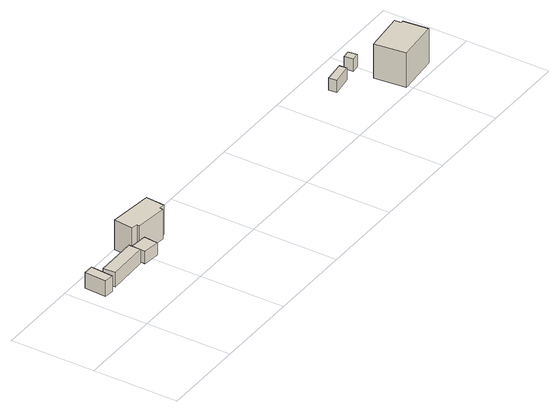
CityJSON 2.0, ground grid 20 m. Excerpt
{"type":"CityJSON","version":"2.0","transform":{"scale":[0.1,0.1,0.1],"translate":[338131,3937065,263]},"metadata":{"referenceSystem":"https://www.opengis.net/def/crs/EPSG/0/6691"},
"CityObjects":{
"building1":{"type":"Building","attributes":{"usage":"411","measuredHeight":4.3,"storeysAboveGround":1,"BuildingIDAttribute.prefecture":"14","BuildingIDAttribute.city":"14151","BuildingDetailAttribute.totalFloorArea":9.34,"BuildingDetailAttribute.buildingFootprintArea":9.34,"BuildingDetailAttribute.buildingStructureType":"601","BuildingDetailAttribute.buildingStructureOrgType":"1","BuildingDetailAttribute.orgUsage":"10","BuildingDetailAttribute.surveyYear":2015},"geometry":[{"type":"Solid","lod":"1","boundaries":[[[[0,1,2,3]],[[2,4,5,3]],[[1,6,4,2]],[[0,7,6,1]],[[3,5,7,0]],[[4,6,7,5]]]]}]},
"building2":{"type":"Building","attributes":{"usage":"411","measuredHeight":3.8,"storeysAboveGround":1,"BuildingIDAttribute.prefecture":"14","BuildingIDAttribute.city":"14151","BuildingDetailAttribute.totalFloorArea":22.56,"BuildingDetailAttribute.buildingFootprintArea":22.56,"BuildingDetailAttribute.buildingStructureType":"601","BuildingDetailAttribute.buildingStructureOrgType":"1","BuildingDetailAttribute.orgUsage":"10","BuildingDetailAttribute.surveyYear":2015},"geometry":[{"type":"Solid","lod":"1","boundaries":[[[[8,9,10,11]],[[10,12,13,11]],[[9,14,12,10]],[[8,15,14,9]],[[11,13,15,8]],[[12,14,15,13]]]]}]},
"building3":{"type":"Building","attributes":{"usage":"411","storeysAboveGround":1,"BuildingIDAttribute.prefecture":"14","BuildingIDAttribute.city":"14151","BuildingDetailAttribute.totalFloorArea":11.09,"BuildingDetailAttribute.buildingFootprintArea":11.09,"BuildingDetailAttribute.buildingStructureType":"601","BuildingDetailAttribute.buildingStructureOrgType":"1","BuildingDetailAttribute.orgUsage":"10","BuildingDetailAttribute.surveyYear":2015},"geometry":[{"type":"Solid","lod":"1","boundaries":[[[[16,17,18,19]],[[18,20,21,19]],[[17,22,20,18]],[[16,23,22,17]],[[19,21,23,16]],[[20,22,23,21]]]]}]},
"building4":{"type":"Building","attributes":{"usage":"411","measuredHeight":7.8,"storeysAboveGround":1,"BuildingIDAttribute.prefecture":"14","BuildingIDAttribute.city":"14151","BuildingDetailAttribute.totalFloorArea":44.74,"BuildingDetailAttribute.buildingFootprintArea":44.74,"BuildingDetailAttribute.buildingStructureType":"601","BuildingDetailAttribute.buildingStructureOrgType":"1","BuildingDetailAttribute.orgUsage":"10","BuildingDetailAttribute.surveyYear":2015},"geometry":[{"type":"Solid","lod":"1","boundaries":[[[[24,25,26,27,28,29,30,31]],[[30,32,33,31]],[[29,34,32,30]],[[28,35,34,29]],[[27,36,35,28]],[[26,37,36,27]],[[25,38,37,26]],[[24,39,38,25]],[[31,33,39,24]],[[32,34,35,36,37,38,39,33]]]]}]},
"building5":{"type":"Building","attributes":{"BuildingIDAttribute.prefecture":"14","BuildingIDAttribute.city":"14151","BuildingDetailAttribute.surveyYear":2015},"geometry":[{"type":"Solid","lod":"1","boundaries":[[[[40,41,42,43]],[[42,44,45,43]],[[41,46,44,42]],[[40,47,46,41]],[[43,45,47,40]],[[44,46,47,45]]]]}]},
"building6":{"type":"Building","attributes":{"BuildingIDAttribute.prefecture":"14","BuildingIDAttribute.city":"14151","BuildingDetailAttribute.surveyYear":2015},"geometry":[{"type":"Solid","lod":"1","boundaries":[[[[48,49,50,51]],[[50,52,53,51]],[[49,54,52,50]],[[48,55,54,49]],[[51,53,55,48]],[[52,54,55,53]]]]}]},
"building7":{"type":"Building","attributes":{"usage":"411","measuredHeight":9.3,"storeysAboveGround":2,"BuildingIDAttribute.prefecture":"14","BuildingIDAttribute.city":"14151","BuildingDetailAttribute.totalFloorArea":101.75,"BuildingDetailAttribute.buildingFootprintArea":50.88,"BuildingDetailAttribute.buildingStructureType":"601","BuildingDetailAttribute.buildingStructureOrgType":"1","BuildingDetailAttribute.orgUsage":"10","BuildingDetailAttribute.surveyYear":2015},"geometry":[{"type":"Solid","lod":"1","boundaries":[[[[56,57,58,59,60,61]],[[60,62,63,61]],[[59,64,62,60]],[[58,65,64,59]],[[57,66,65,58]],[[56,67,66,57]],[[61,63,67,56]],[[62,64,65,66,67,63]]]]}]}
},
"vertices":[
[32,155,32],[28,102,32],[5,104,32],[8,156,32],[5,104,70],[8,156,70],[28,102,70],[32,155,70],
[132,129,41],[132,101,41],[34,99,41],[33,128,41],[34,99,76],[33,128,76],[132,101,76],[132,129,76],
[179,122,41],[176,89,41],[136,93,41],[139,126,41],[136,93,71],[139,126,71],[176,89,71],[179,122,71],
[258,168,33],[254,123,33],[241,124,33],[240,116,33],[164,124,33],[165,131,33],[150,133,33],[155,179,33],[150,133,106],[155,179,106],[165,131,106],[164,124,106],[240,116,106],[241,124,106],[254,123,106],[258,168,106],
[951,147,6],[953,129,6],[904,122,6],[902,141,6],[904,122,36],[902,141,36],[953,129,36],[951,147,36],
[997,155,10],[1000,134,10],[981,132,10],[979,153,10],[981,132,40],[979,153,40],[1000,134,40],[997,155,40],
[1071,91,14],[1073,75,14],[1078,75,14],[1084,16,14],[986,7,14],[978,81,14],[986,7,99],[978,81,99],[1084,16,99],[1078,75,99],[1073,75,99],[1071,91,99]
]}
